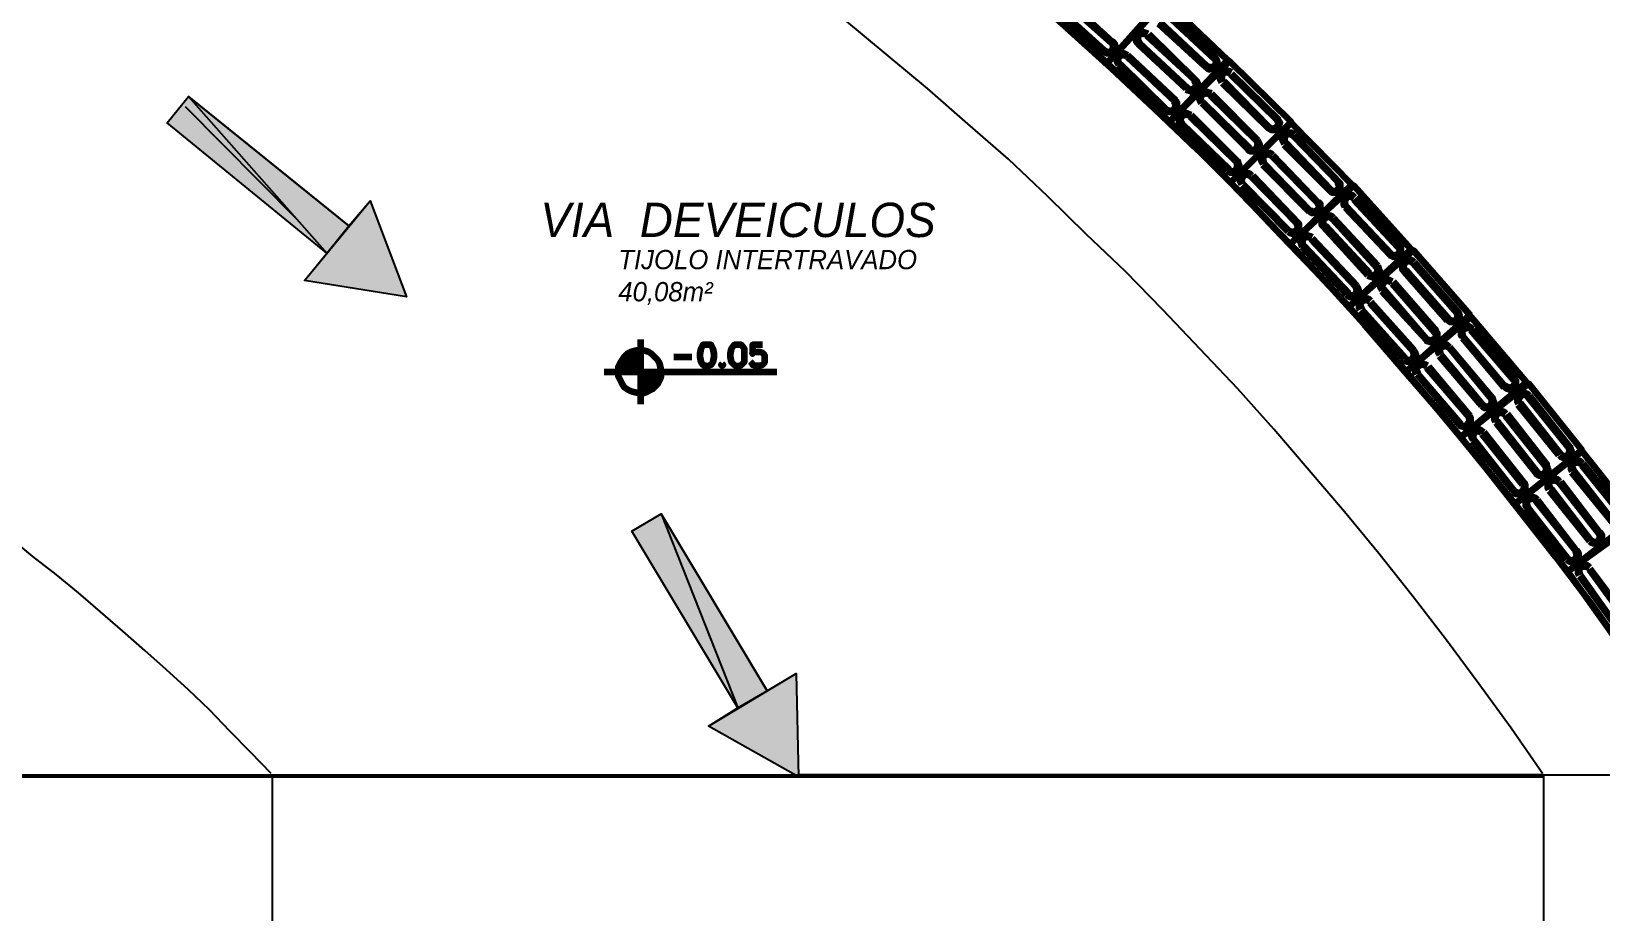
# Model space of a CAD drawing. Header units: millimetres. Extents: x 2273 to 2522, y 1034 to 1187.
# Drawn here: x 2292.842 to 2297.412, y 1105.513 to 1108.075 of the extents above; entities that cross this region are included whole.
import ezdxf

# ---------------------------------------------------------------- set-up
doc = ezdxf.new("R2010")
doc.units = ezdxf.units.MM
doc.linetypes.add('DASHED', pattern=[19.05, 12.7, -6.35])
doc.layers.add('LAYER8', color=8, linetype='Continuous')
doc.layers.add('PAREDES', color=4, linetype='Continuous', lineweight=100)
doc.layers.add('projeção coberta', color=252, linetype='DASHED', lineweight=0)
doc.styles.get("Standard").update_dxf_attribs({"font": 'arial.ttf'})

# ---------------------------------------------------------------- blocks, each defined once
blk = doc.blocks.new('NMIK')
at = {"layer": 'projeção coberta', "linetype": 'Continuous'}
for points in [[(81.8211, 143.3333), (81.8005, 143.3422), (81.7828, 143.3333), (81.8211, 143.3333), (81.8005, 143.3422), (81.8211, 143.3422)], [(81.8211, 143.3451), (81.8005, 143.3422), (81.8211, 143.3422)], [(81.8211, 143.2833), (81.7593, 143.301), (81.7564, 143.2833), (81.8211, 143.2833), (81.7593, 143.301), (81.8211, 143.301)], [(81.8211, 143.301), (81.7681, 143.3186), (81.7593, 143.301), (81.8211, 143.301), (81.7681, 143.3186), (81.8211, 143.3186)], [(81.8211, 143.3186), (81.7828, 143.3333), (81.7681, 143.3186), (81.8211, 143.3186), (81.7828, 143.3333), (81.8211, 143.3333)], [(81.8799, 143.2657), (81.8211, 143.2833), (81.8211, 143.2657), (81.8799, 143.2657), (81.8211, 143.2833), (81.8828, 143.2833)], [(81.8711, 143.248), (81.8211, 143.2657), (81.8211, 143.248), (81.8711, 143.248), (81.8211, 143.2657), (81.8799, 143.2657)], [(81.8564, 143.2333), (81.8211, 143.248), (81.8211, 143.2333), (81.8564, 143.2333), (81.8211, 143.248), (81.8711, 143.248)], [(81.8211, 143.2245), (81.8387, 143.2245), (81.8211, 143.2333), (81.8211, 143.2245), (81.8387, 143.2245), (81.8211, 143.2186)], [(81.8211, 143.2333), (81.8564, 143.2333), (81.8387, 143.2245)]]:
    blk.add_hatch(color=0, dxfattribs=at).paths.add_polyline_path(points)
at = {"layer": 'PAREDES', "color": 0, "linetype": 'Continuous'}
for points in [[(81.8181, 143.348), (81.8064, 143.3451), (81.7946, 143.3422), (81.7828, 143.3363), (81.774, 143.3275), (81.7681, 143.3186), (81.7623, 143.3098), (81.7564, 143.298), (81.7564, 143.2833), (81.7564, 143.2716), (81.7623, 143.2598), (81.7681, 143.248), (81.774, 143.2392), (81.7828, 143.2333), (81.7946, 143.2275), (81.8064, 143.2245), (81.8181, 143.2216), (81.8328, 143.2245), (81.8446, 143.2275), (81.8534, 143.2333), (81.8623, 143.2392), (81.8711, 143.248), (81.877, 143.2598), (81.8799, 143.2716), (81.8828, 143.2833), (81.8799, 143.298), (81.877, 143.3098), (81.8711, 143.3186), (81.8623, 143.3275), (81.8534, 143.3363), (81.8446, 143.3422), (81.8328, 143.3451), (81.8181, 143.348)], [(81.7828, 143.3333), (81.8211, 143.3333), (81.8005, 143.3422), (81.7828, 143.3333)], [(81.8211, 143.3451), (81.8005, 143.3422), (81.8211, 143.3422), (81.8211, 143.3451)], [(81.8211, 143.3333), (81.8005, 143.3422), (81.8211, 143.3422), (81.8211, 143.3333)], [(81.8211, 143.3775), (81.8211, 143.1892)], [(82.0123, 143.3627), (82.0034, 143.3627), (81.9975, 143.351), (81.9946, 143.3363), (81.9946, 143.3275), (81.9975, 143.3127), (82.0034, 143.3039), (82.0123, 143.301), (82.0181, 143.301), (82.027, 143.3039), (82.0328, 143.3127), (82.0358, 143.3275), (82.0358, 143.3363), (82.0328, 143.351), (82.027, 143.3627), (82.0181, 143.3627), (82.0123, 143.3627)], [(82.1005, 143.3627), (82.0946, 143.3627), (82.0858, 143.351), (82.0828, 143.3363), (82.0828, 143.3275), (82.0858, 143.3127), (82.0946, 143.3039), (82.1005, 143.301), (82.1093, 143.301), (82.1152, 143.3039), (82.124, 143.3127), (82.124, 143.3275), (82.124, 143.3363), (82.124, 143.351), (82.1152, 143.3627), (82.1093, 143.3627), (82.1005, 143.3627)], [(82.177, 143.3627), (82.1475, 143.3627), (82.1475, 143.3363), (82.1475, 143.3392), (82.1564, 143.3422), (82.1681, 143.3422), (82.177, 143.3392), (82.1828, 143.3333), (82.1828, 143.3245), (82.1828, 143.3186), (82.1828, 143.3098), (82.177, 143.3039), (82.1681, 143.301), (82.1564, 143.301), (82.1475, 143.3039), (82.1475, 143.3069), (82.1417, 143.3127)], [(81.7564, 143.2833), (81.8211, 143.2833), (81.7593, 143.301), (81.7564, 143.2833)], [(81.8211, 143.2833), (81.7593, 143.301), (81.8211, 143.301), (81.8211, 143.2833)], [(81.7681, 143.3186), (81.8211, 143.3186), (81.7828, 143.3333), (81.7681, 143.3186)], [(81.8211, 143.301), (81.7681, 143.3186), (81.8211, 143.3186), (81.8211, 143.301)], [(81.8211, 143.3186), (81.7828, 143.3333), (81.8211, 143.3333), (81.8211, 143.3186)], [(81.9181, 143.3275), (81.9711, 143.3275)], [(82.0593, 143.3069), (82.0564, 143.3039), (82.0593, 143.301), (82.0623, 143.3039), (82.0593, 143.3069)], [(81.7152, 143.2833), (82.2181, 143.2833)], [(81.8211, 143.2657), (81.8799, 143.2657), (81.8211, 143.2833), (81.8211, 143.2657)], [(81.8799, 143.2657), (81.8211, 143.2833), (81.8828, 143.2833), (81.8799, 143.2657)], [(81.8211, 143.248), (81.8711, 143.248), (81.8211, 143.2657), (81.8211, 143.248)], [(81.8711, 143.248), (81.8211, 143.2657), (81.8799, 143.2657), (81.8711, 143.248)], [(81.8211, 143.2333), (81.8564, 143.2333), (81.8211, 143.248), (81.8211, 143.2333)], [(81.8564, 143.2333), (81.8211, 143.248), (81.8711, 143.248), (81.8564, 143.2333)], [(81.8211, 143.2333), (81.8211, 143.2245), (81.8387, 143.2245), (81.8211, 143.2333)], [(81.8211, 143.2333), (81.8564, 143.2333), (81.8387, 143.2245), (81.8211, 143.2333)], [(81.8211, 143.2245), (81.8387, 143.2245), (81.8211, 143.2186), (81.8211, 143.2245)]]:
    blk.add_lwpolyline(points, dxfattribs=at)
blk = doc.blocks.new('KJIUY')
at = {"layer": 'PAREDES', "color": 0, "linetype": 'Continuous'}
blk.add_lwpolyline([(84.8034, 142.8275), (84.7005, 142.9716), (84.5946, 143.1127), (84.4858, 143.251), (84.377, 143.3892), (84.2652, 143.5245), (84.1505, 143.6569), (84.0358, 143.7892), (83.9181, 143.9186), (83.7975, 144.0451), (83.677, 144.1716), (83.5534, 144.2951), (83.427, 144.4157), (83.3005, 144.5333), (83.1711, 144.651)], dxfattribs=at)
at = {"layer": 'PAREDES', "color": 160, "linetype": 'Continuous'}
for points in [[(83.2887, 144.548), (83.1005, 144.7127), (83.2652, 144.898), (83.4534, 144.7333), (83.2887, 144.548)], [(83.277, 144.5804), (83.1358, 144.7098)], [(83.2799, 144.5863), (83.1387, 144.7127)], [(83.1593, 144.7333), (83.3005, 144.6069)], [(83.1623, 144.7392), (83.3034, 144.6098)], [(83.4711, 144.3775), (83.2887, 144.548), (83.4564, 144.7304), (83.6387, 144.5569), (83.4711, 144.3775)], [(83.577, 144.5363), (83.4387, 144.6627)], [(83.5799, 144.5392), (83.4417, 144.6686)], [(83.4623, 144.6892), (83.6005, 144.5598)], [(83.4652, 144.6951), (83.6064, 144.5657)], [(83.4064, 144.6333), (83.4005, 144.6363), (83.3917, 144.6392), (83.3828, 144.6363), (83.377, 144.6333), (83.374, 144.6245), (83.3711, 144.6186), (83.374, 144.6098), (83.3799, 144.6039)], [(83.4034, 144.6304), (83.3917, 144.6333), (83.3799, 144.6304), (83.377, 144.6186), (83.3828, 144.6069)], [(83.4034, 144.6275), (83.5446, 144.498)], [(83.4093, 144.6333), (83.5446, 144.501)], [(83.277, 144.5833), (83.2858, 144.5775), (83.2917, 144.5775), (83.3005, 144.5804), (83.3064, 144.5833), (83.3093, 144.5922), (83.3123, 144.598), (83.3093, 144.6069), (83.3034, 144.6127)], [(83.2799, 144.5863), (83.2917, 144.5804), (83.3034, 144.5863), (83.3064, 144.598), (83.3005, 144.6098)], [(83.3475, 144.5716), (83.3417, 144.5745), (83.3358, 144.5775), (83.327, 144.5745), (83.3211, 144.5716), (83.3152, 144.5627), (83.3152, 144.5569), (83.3181, 144.548), (83.3211, 144.5422)], [(83.3446, 144.5686), (83.3358, 144.5716), (83.324, 144.5686), (83.3181, 144.5569), (83.324, 144.5451)], [(83.3475, 144.5716), (83.4887, 144.4392)], [(83.5181, 144.4745), (83.3799, 144.6039)], [(83.524, 144.4745), (83.3828, 144.6069)], [(83.4623, 144.4098), (83.3211, 144.5422)], [(83.4623, 144.4127), (83.327, 144.5451)], [(83.3475, 144.5657), (83.4858, 144.4363)], [(83.6475, 144.201), (83.4711, 144.3775), (83.6446, 144.5539), (83.824, 144.3775), (83.6475, 144.201)], [(83.577, 144.5363), (83.5828, 144.5304), (83.5887, 144.5304), (83.5975, 144.5333), (83.6034, 144.5363), (83.6093, 144.5451), (83.6093, 144.551), (83.6064, 144.5598), (83.6034, 144.5657)], [(83.5799, 144.5392), (83.5887, 144.5363), (83.6005, 144.5392), (83.6064, 144.551), (83.6005, 144.5627)], [(83.6505, 144.5216), (83.6446, 144.5245), (83.6358, 144.5275), (83.627, 144.5245), (83.6211, 144.5216), (83.6181, 144.5127), (83.6152, 144.5069), (83.6181, 144.498), (83.6211, 144.4922)], [(83.5181, 144.4716), (83.524, 144.4686), (83.5328, 144.4657), (83.5417, 144.4686), (83.5475, 144.4745), (83.5505, 144.4804), (83.5534, 144.4892), (83.5505, 144.4951), (83.5446, 144.501)], [(83.5211, 144.4745), (83.5328, 144.4716), (83.5446, 144.4775), (83.5475, 144.4863), (83.5417, 144.498)], [(83.6475, 144.5186), (83.6358, 144.5216), (83.624, 144.5186), (83.6211, 144.5069), (83.624, 144.4951)], [(83.7593, 144.3569), (83.624, 144.4892)], [(83.7623, 144.3598), (83.6299, 144.4951)], [(83.6475, 144.5157), (83.7828, 144.3833)], [(83.6505, 144.5186), (83.7887, 144.3833)], [(83.4593, 144.4098), (83.4652, 144.4069), (83.474, 144.4069), (83.4799, 144.4069), (83.4887, 144.4127), (83.4917, 144.4186), (83.4917, 144.4275), (83.4917, 144.4333), (83.4858, 144.4392)], [(83.4623, 144.4127), (83.474, 144.4098), (83.4858, 144.4157), (83.4887, 144.4275), (83.4828, 144.4363)], [(83.5917, 144.4598), (83.5828, 144.4627), (83.577, 144.4657), (83.5681, 144.4627), (83.5623, 144.4598), (83.5593, 144.451), (83.5564, 144.4451), (83.5593, 144.4363), (83.5623, 144.4304)], [(83.5887, 144.4569), (83.577, 144.4598), (83.5652, 144.4569), (83.5593, 144.4451), (83.5652, 144.4333)], [(83.7034, 144.301), (83.5681, 144.4333)], [(83.5887, 144.4539), (83.724, 144.3216)], [(83.5917, 144.4598), (83.727, 144.3245)], [(83.5328, 144.398), (83.524, 144.401), (83.5181, 144.4039), (83.5093, 144.401), (83.5034, 144.398), (83.4975, 144.3922), (83.4975, 144.3833), (83.4975, 144.3745), (83.5034, 144.3686)], [(83.5299, 144.3951), (83.5181, 144.398), (83.5064, 144.3951), (83.5005, 144.3833), (83.5064, 144.3716)], [(83.5299, 144.3922), (83.6652, 144.2598)], [(83.5328, 144.398), (83.6681, 144.2627)], [(83.7005, 144.2951), (83.5652, 144.4304)], [(83.7564, 144.3598), (83.7652, 144.3539), (83.7711, 144.3539), (83.7799, 144.3539), (83.7858, 144.3598), (83.7887, 144.3657), (83.7917, 144.3745), (83.7887, 144.3804), (83.7858, 144.3863)], [(83.6387, 144.2363), (83.5034, 144.3686)], [(83.6446, 144.2392), (83.5064, 144.3716)], [(83.8211, 144.0216), (83.6475, 144.201), (83.824, 144.3745), (84.0005, 144.1951), (83.8211, 144.0216)], [(83.7593, 144.3627), (83.7711, 144.3569), (83.7828, 144.3627), (83.7887, 144.3716), (83.7828, 144.3833)], [(83.8328, 144.3392), (83.827, 144.3451), (83.8181, 144.3451), (83.8093, 144.3451), (83.8034, 144.3392), (83.8005, 144.3333), (83.7975, 144.3275), (83.8005, 144.3186), (83.8034, 144.3127)], [(83.8299, 144.3363), (83.8181, 144.3422), (83.8064, 144.3363), (83.8034, 144.3275), (83.8064, 144.3157)], [(83.8328, 144.3392), (83.9652, 144.201)], [(83.6975, 144.298), (83.7034, 144.2922), (83.7123, 144.2922), (83.7211, 144.2922), (83.727, 144.298), (83.7299, 144.3039), (83.7328, 144.3127), (83.7299, 144.3186), (83.727, 144.3245)], [(83.7005, 144.301), (83.7123, 144.2951), (83.724, 144.301), (83.727, 144.3127), (83.724, 144.3216)], [(83.9387, 144.1745), (83.8034, 144.3098)], [(83.9387, 144.1804), (83.8093, 144.3157)], [(83.8299, 144.3363), (83.9623, 144.201)], [(83.6387, 144.2363), (83.6446, 144.2304), (83.6534, 144.2304), (83.6593, 144.2304), (83.6681, 144.2363), (83.6711, 144.2422), (83.674, 144.251), (83.6711, 144.2569), (83.6681, 144.2657)], [(83.6417, 144.2392), (83.6534, 144.2333), (83.6652, 144.2392), (83.6681, 144.251), (83.6652, 144.2627)], [(83.7711, 144.2804), (83.7652, 144.2863), (83.7564, 144.2863), (83.7505, 144.2863), (83.7417, 144.2804), (83.7387, 144.2745), (83.7358, 144.2686), (83.7387, 144.2598), (83.7417, 144.2539)], [(83.7681, 144.2775), (83.7564, 144.2833), (83.7446, 144.2775), (83.7417, 144.2686), (83.7446, 144.2569)], [(83.877, 144.1157), (83.7417, 144.251)], [(83.8799, 144.1186), (83.7475, 144.2539)], [(83.7681, 144.2775), (83.9005, 144.1422)], [(83.7711, 144.2804), (83.9034, 144.1422)], [(83.7093, 144.2216), (83.7034, 144.2275), (83.6946, 144.2275), (83.6887, 144.2275), (83.6799, 144.2216), (83.677, 144.2157), (83.674, 144.2069), (83.677, 144.201), (83.6799, 144.1951)], [(83.7064, 144.2186), (83.6946, 144.2245), (83.6828, 144.2186), (83.6799, 144.2069), (83.6828, 144.198)], [(83.7064, 144.2186), (83.8417, 144.0804)], [(83.7123, 144.2216), (83.8446, 144.0833)], [(83.9358, 144.1775), (83.9417, 144.1716), (83.9505, 144.1716), (83.9564, 144.1716), (83.9623, 144.1775), (83.9681, 144.1833), (83.9681, 144.1892), (83.9681, 144.198), (83.9623, 144.2039)], [(83.8152, 144.0569), (83.6828, 144.1922)], [(83.8181, 144.0598), (83.6858, 144.1951)], [(83.9917, 143.8392), (83.8211, 144.0216), (84.0064, 144.1922), (84.174, 144.0069), (83.9917, 143.8392)], [(83.9387, 144.1804), (83.9505, 144.1745), (83.9593, 144.1804), (83.9652, 144.1892), (83.9593, 144.201)], [(84.0093, 144.1569), (84.0034, 144.1627), (83.9975, 144.1657), (83.9887, 144.1627), (83.9828, 144.1598), (83.977, 144.151), (83.977, 144.1451), (83.977, 144.1363), (83.9799, 144.1304)], [(84.0064, 144.1539), (83.9975, 144.1598), (83.9858, 144.1569), (83.9799, 144.1451), (83.9828, 144.1333)], [(84.0123, 144.1569), (84.1417, 144.0157)], [(83.877, 144.1186), (83.8828, 144.1127), (83.8887, 144.1127), (83.8975, 144.1127), (83.9034, 144.1157), (83.9093, 144.1245), (83.9093, 144.1304), (83.9093, 144.1392), (83.9034, 144.1451)], [(83.8799, 144.1216), (83.8887, 144.1157), (83.9005, 144.1216), (83.9064, 144.1304), (83.9005, 144.1422)], [(84.1152, 143.9922), (83.9828, 144.1333)], [(84.1123, 143.9892), (83.9828, 144.1275)], [(84.0064, 144.151), (84.1358, 144.0127)], [(83.8152, 144.0569), (83.8211, 144.0539), (83.8299, 144.051), (83.8358, 144.0539), (83.8417, 144.0569), (83.8475, 144.0657), (83.8475, 144.0716), (83.8475, 144.0804), (83.8417, 144.0863)], [(83.8181, 144.0598), (83.8299, 144.0569), (83.8387, 144.0598), (83.8446, 144.0716), (83.8387, 144.0833)], [(83.9475, 144.098), (83.9417, 144.1039), (83.9328, 144.1039), (83.927, 144.1039), (83.9181, 144.101), (83.9152, 144.0922), (83.9123, 144.0863), (83.9123, 144.0775), (83.9181, 144.0716)], [(83.9446, 144.0951), (83.9328, 144.101), (83.9211, 144.0951), (83.9152, 144.0863), (83.9211, 144.0745)], [(84.0475, 143.9304), (83.9181, 144.0716)], [(84.0534, 143.9363), (83.924, 144.0745)], [(83.9446, 144.0951), (84.074, 143.9539)], [(83.9475, 144.098), (84.077, 143.9598)], [(83.8858, 144.0422), (83.8799, 144.0451), (83.8711, 144.048), (83.8652, 144.048), (83.8564, 144.0422), (83.8534, 144.0363), (83.8505, 144.0275), (83.8534, 144.0216), (83.8564, 144.0127)], [(83.8828, 144.0392), (83.8711, 144.0422), (83.8593, 144.0392), (83.8564, 144.0275), (83.8593, 144.0157)], [(83.8828, 144.0363), (84.0123, 143.898)], [(83.8858, 144.0392), (84.0152, 143.901)], [(83.9858, 143.8745), (83.8564, 144.0127)], [(83.9917, 143.8775), (83.8623, 144.0157)], [(84.1593, 143.651), (83.9917, 143.8392), (84.1799, 144.0039), (84.3446, 143.8157), (84.1593, 143.651)], [(84.1093, 143.9892), (84.1181, 143.9863), (84.124, 143.9833), (84.1328, 143.9863), (84.1387, 143.9892), (84.1446, 143.9951), (84.1446, 144.0039), (84.1446, 144.0127), (84.1387, 144.0186)], [(84.1123, 143.9922), (84.124, 143.9892), (84.1358, 143.9922), (84.1417, 144.0039), (84.1358, 144.0157)], [(84.1828, 143.9686), (84.177, 143.9745), (84.1681, 143.9745), (84.1623, 143.9745), (84.1534, 143.9716), (84.1505, 143.9657), (84.1475, 143.9569), (84.1475, 143.948), (84.1534, 143.9422)], [(84.0475, 143.9304), (84.0534, 143.9275), (84.0623, 143.9245), (84.0681, 143.9275), (84.074, 143.9304), (84.0799, 143.9363), (84.0828, 143.9451), (84.0799, 143.951), (84.077, 143.9598)], [(84.0505, 143.9333), (84.0623, 143.9304), (84.0711, 143.9333), (84.077, 143.9451), (84.074, 143.9569)], [(84.1799, 143.9657), (84.1681, 143.9716), (84.1564, 143.9686), (84.1505, 143.9569), (84.1564, 143.9451)], [(84.2799, 143.798), (84.1534, 143.9422)], [(84.2858, 143.801), (84.1593, 143.9451)], [(84.1799, 143.9657), (84.3064, 143.8216)], [(84.1828, 143.9686), (84.3093, 143.8245)], [(83.9858, 143.8745), (83.9917, 143.8686), (84.0005, 143.8686), (84.0064, 143.8686), (84.0152, 143.8745), (84.0181, 143.8804), (84.0211, 143.8863), (84.0181, 143.8951), (84.0152, 143.901)], [(83.9887, 143.8775), (84.0005, 143.8716), (84.0123, 143.8775), (84.0152, 143.8863), (84.0123, 143.898)], [(84.1181, 143.9127), (84.1123, 143.9157), (84.1064, 143.9186), (84.0975, 143.9186), (84.0917, 143.9127), (84.0858, 143.9069), (84.0828, 143.901), (84.0858, 143.8922), (84.0887, 143.8863)], [(84.1152, 143.9098), (84.1034, 143.9157), (84.0946, 143.9098), (84.0887, 143.898), (84.0917, 143.8892)], [(84.2181, 143.7422), (84.0887, 143.8833)], [(84.2181, 143.7451), (84.0946, 143.8892)], [(84.1181, 143.9069), (84.2417, 143.7657)], [(84.1211, 143.9127), (84.2475, 143.7686)], [(84.0564, 143.8569), (84.0505, 143.8627), (84.0417, 143.8627), (84.0328, 143.8627), (84.027, 143.8598), (84.0211, 143.851), (84.0211, 143.8451), (84.0211, 143.8363), (84.024, 143.8304)], [(84.0534, 143.8539), (84.0417, 143.8598), (84.0299, 143.8539), (84.024, 143.8451), (84.0299, 143.8333)], [(84.0534, 143.851), (84.1799, 143.7098)], [(84.0564, 143.8539), (84.1828, 143.7127)], [(84.1534, 143.6863), (84.027, 143.8275)], [(84.1564, 143.6892), (84.0299, 143.8304)], [(84.3181, 143.4598), (84.1593, 143.651), (84.3475, 143.8098), (84.5093, 143.6186), (84.3181, 143.4598)], [(84.2799, 143.801), (84.2858, 143.7951), (84.2946, 143.7951), (84.3005, 143.7951), (84.3093, 143.798), (84.3123, 143.8039), (84.3152, 143.8127), (84.3123, 143.8216), (84.3093, 143.8275)], [(84.2828, 143.8039), (84.2946, 143.798), (84.3064, 143.801), (84.3093, 143.8127), (84.3064, 143.8245)], [(84.2152, 143.7422), (84.2211, 143.7392), (84.2299, 143.7363), (84.2387, 143.7363), (84.2446, 143.7422), (84.2505, 143.748), (84.2505, 143.7569), (84.2505, 143.7627), (84.2446, 143.7686)], [(84.2181, 143.7451), (84.2299, 143.7422), (84.2417, 143.7451), (84.2475, 143.7569), (84.2417, 143.7657)], [(84.3534, 143.7745), (84.3446, 143.7804), (84.3387, 143.7833), (84.3299, 143.7833), (84.324, 143.7775), (84.3181, 143.7716), (84.3181, 143.7657), (84.3181, 143.7569), (84.3211, 143.751)], [(84.3475, 143.7745), (84.3387, 143.7775), (84.327, 143.7745), (84.3211, 143.7657), (84.324, 143.7539)], [(84.4475, 143.6069), (84.324, 143.7539)], [(84.4446, 143.6039), (84.324, 143.748)], [(84.3475, 143.7716), (84.4711, 143.6275)], [(84.3534, 143.7745), (84.477, 143.6304)], [(84.1534, 143.6863), (84.1593, 143.6804), (84.1652, 143.6804), (84.174, 143.6804), (84.1799, 143.6833), (84.1858, 143.6922), (84.1887, 143.698), (84.1858, 143.7069), (84.1828, 143.7127)], [(84.1564, 143.6892), (84.1652, 143.6833), (84.177, 143.6863), (84.1828, 143.698), (84.1799, 143.7098)], [(84.2858, 143.7216), (84.2799, 143.7275), (84.274, 143.7304), (84.2652, 143.7304), (84.2593, 143.7245), (84.2534, 143.7186), (84.2505, 143.7127), (84.2534, 143.7039), (84.2564, 143.698)], [(84.2828, 143.7216), (84.274, 143.7245), (84.2623, 143.7216), (84.2564, 143.7127), (84.2593, 143.701)], [(84.2858, 143.7216), (84.4093, 143.5745)], [(84.2858, 143.7186), (84.4064, 143.5716)], [(84.2211, 143.6686), (84.2152, 143.6716), (84.2064, 143.6745), (84.2005, 143.6745), (84.1917, 143.6716), (84.1887, 143.6627), (84.1858, 143.6569), (84.1858, 143.648), (84.1887, 143.6422)], [(84.2181, 143.6657), (84.2064, 143.6716), (84.1946, 143.6657), (84.1887, 143.6569), (84.1946, 143.6451)], [(84.2181, 143.6627), (84.3417, 143.5186)], [(84.224, 143.6657), (84.3446, 143.5216)], [(84.3799, 143.551), (84.2564, 143.6951)], [(84.3858, 143.551), (84.2623, 143.698)], [(84.3152, 143.4951), (84.1917, 143.6422)], [(84.3181, 143.498), (84.1946, 143.6422)], [(84.477, 143.2657), (84.3181, 143.4598), (84.5152, 143.6157), (84.6711, 143.4216), (84.477, 143.2657)], [(84.4446, 143.6069), (84.4505, 143.601), (84.4593, 143.598), (84.4652, 143.601), (84.474, 143.6039), (84.477, 143.6098), (84.4799, 143.6186), (84.4799, 143.6245), (84.474, 143.6333)], [(84.4475, 143.6098), (84.4593, 143.6039), (84.4711, 143.6069), (84.477, 143.6186), (84.4711, 143.6304)], [(84.3799, 143.551), (84.3858, 143.5451), (84.3917, 143.5451), (84.4005, 143.5451), (84.4064, 143.548), (84.4123, 143.5539), (84.4152, 143.5627), (84.4123, 143.5686), (84.4093, 143.5775)], [(84.3828, 143.5539), (84.3917, 143.548), (84.4034, 143.551), (84.4093, 143.5627), (84.4064, 143.5745)], [(84.5181, 143.5804), (84.5123, 143.5863), (84.5034, 143.5892), (84.4975, 143.5863), (84.4887, 143.5833), (84.4858, 143.5775), (84.4828, 143.5716), (84.4828, 143.5627), (84.4858, 143.5569)], [(84.5152, 143.5775), (84.5034, 143.5833), (84.4917, 143.5804), (84.4858, 143.5686), (84.4887, 143.5569)], [(84.5123, 143.5775), (84.6328, 143.4275)], [(84.5181, 143.5804), (84.6358, 143.4304)], [(84.3123, 143.4951), (84.3181, 143.4922), (84.327, 143.4892), (84.3358, 143.4892), (84.3417, 143.4922), (84.3475, 143.501), (84.3475, 143.5069), (84.3475, 143.5157), (84.3446, 143.5216)], [(84.3152, 143.498), (84.327, 143.4922), (84.3387, 143.498), (84.3446, 143.5069), (84.3417, 143.5186)], [(84.4505, 143.5275), (84.4446, 143.5333), (84.4358, 143.5363), (84.4299, 143.5333), (84.4211, 143.5304), (84.4152, 143.5245), (84.4152, 143.5186), (84.4152, 143.5098), (84.4181, 143.5039)], [(84.4475, 143.5245), (84.4358, 143.5304), (84.424, 143.5275), (84.4181, 143.5157), (84.4211, 143.5039)], [(84.4475, 143.5216), (84.5652, 143.3745)], [(84.4534, 143.5275), (84.5711, 143.3775)], [(84.6034, 143.4069), (84.4858, 143.5539)], [(84.6093, 143.4098), (84.4917, 143.5598)], [(84.3858, 143.4745), (84.377, 143.4804), (84.3711, 143.4833), (84.3623, 143.4804), (84.3564, 143.4775), (84.3505, 143.4716), (84.3475, 143.4657), (84.3505, 143.4569), (84.3534, 143.451)], [(84.3799, 143.4716), (84.3711, 143.4775), (84.3593, 143.4745), (84.3534, 143.4627), (84.3564, 143.451)], [(84.3858, 143.4745), (84.5034, 143.3245)], [(84.5387, 143.3539), (84.4211, 143.501)], [(84.5446, 143.3539), (84.424, 143.5069)], [(84.474, 143.301), (84.3534, 143.448)], [(84.477, 143.301), (84.3564, 143.4539)], [(84.3799, 143.4686), (84.4975, 143.3216)], [(84.6064, 143.4069), (84.6123, 143.401), (84.6181, 143.401), (84.627, 143.401), (84.6328, 143.4039), (84.6387, 143.4098), (84.6417, 143.4186), (84.6387, 143.4245), (84.6358, 143.4333)], [(84.6093, 143.4098), (84.6181, 143.4039), (84.6299, 143.4069), (84.6358, 143.4186), (84.6328, 143.4304)], [(84.6299, 143.0686), (84.477, 143.2657), (84.6711, 143.4186), (84.827, 143.2216), (84.6299, 143.0686)], [(84.5358, 143.3539), (84.5446, 143.348), (84.5505, 143.348), (84.5593, 143.348), (84.5652, 143.351), (84.5711, 143.3569), (84.574, 143.3657), (84.5711, 143.3716), (84.5681, 143.3804)], [(84.674, 143.3833), (84.6681, 143.3892), (84.6623, 143.3922), (84.6534, 143.3892), (84.6475, 143.3863), (84.6417, 143.3804), (84.6387, 143.3745), (84.6387, 143.3657), (84.6417, 143.3598)], [(84.6711, 143.3804), (84.6593, 143.3863), (84.6475, 143.3833), (84.6417, 143.3745), (84.6475, 143.3627)], [(84.674, 143.3833), (84.7946, 143.2333)], [(84.5417, 143.3569), (84.5505, 143.351), (84.5623, 143.3539), (84.5681, 143.3657), (84.5652, 143.3775)], [(84.6064, 143.3304), (84.6005, 143.3363), (84.5946, 143.3392), (84.5858, 143.3363), (84.5799, 143.3333), (84.574, 143.3275), (84.5711, 143.3216), (84.5711, 143.3127), (84.574, 143.3069)], [(84.7623, 143.2098), (84.6417, 143.3569)], [(84.7652, 143.2127), (84.6475, 143.3627)], [(84.6711, 143.3775), (84.7887, 143.2304)], [(84.4711, 143.301), (84.477, 143.2951), (84.4858, 143.2951), (84.4917, 143.2951), (84.5005, 143.298), (84.5064, 143.3039), (84.5064, 143.3127), (84.5064, 143.3186), (84.5034, 143.3275)], [(84.474, 143.3039), (84.4858, 143.298), (84.4975, 143.301), (84.5034, 143.3127), (84.5005, 143.3245)], [(84.6034, 143.3275), (84.5917, 143.3333), (84.5799, 143.3304), (84.574, 143.3216), (84.5799, 143.3098)], [(84.6946, 143.1569), (84.577, 143.3039)], [(84.6975, 143.1598), (84.5828, 143.3098)], [(84.6034, 143.3275), (84.7211, 143.1775)], [(84.6093, 143.3304), (84.724, 143.1804)], [(84.5417, 143.2775), (84.5358, 143.2833), (84.527, 143.2863), (84.5211, 143.2833), (84.5123, 143.2804), (84.5064, 143.2745), (84.5064, 143.2686), (84.5064, 143.2598), (84.5093, 143.2539)], [(84.5387, 143.2745), (84.527, 143.2804), (84.5152, 143.2775), (84.5093, 143.2686), (84.5123, 143.2569)], [(84.627, 143.1039), (84.5093, 143.2539)], [(84.6299, 143.1069), (84.5123, 143.2569)], [(84.5358, 143.2745), (84.6564, 143.1245)], [(84.5417, 143.2775), (84.6564, 143.1275)], [(84.777, 142.8627), (84.6299, 143.0686), (84.8299, 143.2127), (84.9799, 143.0127), (84.777, 142.8627)], [(84.6946, 143.1569), (84.7005, 143.151), (84.7064, 143.151), (84.7152, 143.151), (84.7211, 143.1539), (84.727, 143.1598), (84.7299, 143.1686), (84.7299, 143.1745), (84.724, 143.1833)], [(84.6975, 143.1598), (84.7064, 143.1539), (84.7181, 143.1569), (84.724, 143.1686), (84.7211, 143.1804)], [(84.627, 143.1039), (84.6328, 143.098), (84.6387, 143.098), (84.6475, 143.098), (84.6534, 143.101), (84.6593, 143.1069), (84.6623, 143.1157), (84.6623, 143.1216), (84.6564, 143.1304)], [(84.6299, 143.1069), (84.6387, 143.101), (84.6505, 143.1039), (84.6564, 143.1157), (84.6534, 143.1275)], [(84.6946, 143.0804), (84.6887, 143.0863), (84.6799, 143.0892), (84.674, 143.0892), (84.6652, 143.0833), (84.6593, 143.0775), (84.6593, 143.0716), (84.6593, 143.0627), (84.6623, 143.0569)], [(84.6917, 143.0775), (84.6799, 143.0833), (84.6681, 143.0804), (84.6623, 143.0716), (84.6652, 143.0598)], [(84.6917, 143.0745), (84.8034, 142.9216)], [(84.6946, 143.0775), (84.8093, 142.9245)], [(84.777, 142.901), (84.6652, 143.0539)], [(84.777, 142.9039), (84.6681, 143.0569)]]:
    blk.add_lwpolyline(points, dxfattribs=at)

msp = doc.modelspace()

# ---------------------------------------------------------------- hatches: boundary and pattern name
at = {"layer": 'LAYER8', "linetype": 'Continuous'}
for color, points in [(0, [(2293.299, 1107.8854), (2293.7019, 1107.4295), (2293.2372, 1107.8089), (2293.299, 1107.8854), (2293.7019, 1107.4295), (2293.7666, 1107.5089)]), (0, [(2293.9343, 1107.303), (2293.6372, 1107.3501), (2293.8284, 1107.5824)]), (0, [(2294.6755, 1106.6707), (2294.899, 1106.106), (2294.5902, 1106.6207), (2294.6755, 1106.6707), (2294.899, 1106.106), (2294.9843, 1106.156)]), (0, [(2295.0755, 1105.906), (2294.8137, 1106.053), (2295.0696, 1106.206)]), (252, [(2295.0755, 1105.906), (2279.6549, 1105.9118), (2279.649, 1105.906), (2295.0755, 1105.906), (2279.6549, 1105.9118), (2295.0637, 1105.9118)]), (252, [(2297.2461, 1105.906), (2295.0755, 1105.9118), (2295.0755, 1105.906), (2297.2461, 1105.906), (2295.0755, 1105.9118), (2297.2461, 1105.9118)])]:
    msp.add_hatch(color=color, dxfattribs=at).paths.add_polyline_path(points)

# ---------------------------------------------------------------- linework, layer by layer
at = {"layer": 'LAYER8', "color": 0, "linetype": 'Continuous'}
for points in [[(2297.2431, 1105.9148), (2297.1519, 1106.0471), (2297.0578, 1106.1765), (2296.9637, 1106.303), (2296.8666, 1106.4295), (2296.7666, 1106.556), (2296.6666, 1106.6765), (2296.5637, 1106.7971), (2296.4608, 1106.9177), (2296.3549, 1107.0354), (2296.2461, 1107.1501), (2296.1372, 1107.2648), (2296.0284, 1107.3765), (2295.9137, 1107.4854), (2295.8019, 1107.5942), (2295.6872, 1107.703), (2295.5696, 1107.806), (2295.4519, 1107.9089), (2295.3313, 1108.0089), (2295.2108, 1108.1089)], [(2293.2372, 1107.8089), (2293.299, 1107.8854), (2293.7019, 1107.4295), (2293.2372, 1107.8089)], [(2293.6372, 1107.3501), (2293.7019, 1107.4295), (2293.2372, 1107.8089), (2293.299, 1107.8854), (2293.7666, 1107.5089), (2293.8284, 1107.5824), (2293.9343, 1107.303), (2293.6372, 1107.3501)], [(2293.299, 1107.8854), (2293.7019, 1107.4295), (2293.7666, 1107.5089), (2293.299, 1107.8854)], [(2293.9343, 1107.303), (2293.6372, 1107.3501), (2293.8284, 1107.5824), (2293.9343, 1107.303)], [(2294.5902, 1106.6207), (2294.6755, 1106.6707), (2294.899, 1106.106), (2294.5902, 1106.6207)], [(2294.8137, 1106.053), (2294.899, 1106.106), (2294.5902, 1106.6207), (2294.6755, 1106.6707), (2294.9843, 1106.156), (2295.0696, 1106.206), (2295.0755, 1105.906), (2294.8137, 1106.053)], [(2294.6755, 1106.6707), (2294.899, 1106.106), (2294.9843, 1106.156), (2294.6755, 1106.6707)], [(2293.5402, 1105.9148), (2293.4813, 1105.9765), (2293.4196, 1106.0383), (2293.3608, 1106.1001), (2293.299, 1106.1589), (2293.2343, 1106.2177), (2293.1725, 1106.2736), (2293.1078, 1106.3295), (2293.0431, 1106.3854), (2292.9784, 1106.4413), (2292.9137, 1106.4942), (2292.8461, 1106.5471), (2292.7813, 1106.6001)], [(2295.0755, 1105.906), (2294.8137, 1106.053), (2295.0696, 1106.206), (2295.0755, 1105.906)], [(2279.6549, 1105.9118), (2297.7284, 1105.9118)], [(2293.5431, 1105.9118), (2293.5431, 1103.0618)], [(2297.2461, 1105.9118), (2297.2461, 1103.0618)]]:
    msp.add_lwpolyline(points, dxfattribs=at)
at = {"layer": 'LAYER8', "color": 252, "linetype": 'Continuous'}
for points in [[(2293.6137, 1107.5295), (2293.2902, 1107.856)], [(2279.649, 1105.906), (2295.0755, 1105.906), (2279.6549, 1105.9118), (2279.649, 1105.906)], [(2295.0755, 1105.906), (2279.6549, 1105.9118), (2295.0637, 1105.9118), (2295.0755, 1105.906)], [(2295.0755, 1105.9118), (2297.2461, 1105.9118), (2297.2461, 1105.9118), (2295.0755, 1105.9118)], [(2297.2461, 1105.9118), (2297.2461, 1105.9118), (2295.0755, 1105.9118), (2297.2461, 1105.9118)], [(2295.0755, 1105.9118), (2297.2461, 1105.9118), (2297.2461, 1105.9118), (2295.0755, 1105.9118)], [(2297.2461, 1105.9118), (2297.2461, 1105.9118), (2295.0755, 1105.9118), (2297.2461, 1105.9118)], [(2295.0755, 1105.906), (2297.2461, 1105.906), (2295.0755, 1105.9118), (2295.0755, 1105.906)], [(2297.2461, 1105.906), (2295.0755, 1105.9118), (2297.2461, 1105.9118), (2297.2461, 1105.906)]]:
    msp.add_lwpolyline(points, dxfattribs=at)

# ---------------------------------------------------------------- block references
at = {"layer": 'LAYER8', "color": 0, "linetype": 'ByBlock'}
msp.add_blockref('KJIUY', (2212.6867, 963.4344), dxfattribs=at)
at = {"layer": 'LAYER8', "linetype": 'ByBlock'}
msp.add_blockref('NMIK', (2212.7943, 963.8005), dxfattribs=at)

# ---------------------------------------------------------------- texts
at = {"layer": 'LAYER8', "color": 0, "linetype": 'Continuous', "width": 1.591519, "attachment_point": 1}
for s, insert, char_height in [('{\\fHarlow Solid Italic|b0|i0|c0|p82;VIA  DEVEICULOS}', (2294.3238, 1107.5765), 0.1), ('{\\fHarlow Solid Italic|b0|i0|c0|p82;TIJOLO INTERTRAVADO\\P40,08m²}', (2294.551, 1107.439), 0.056045)]:
    msp.add_mtext(s, dxfattribs=dict(at, insert=insert, char_height=char_height))

doc.saveas('drawing.dxf')
